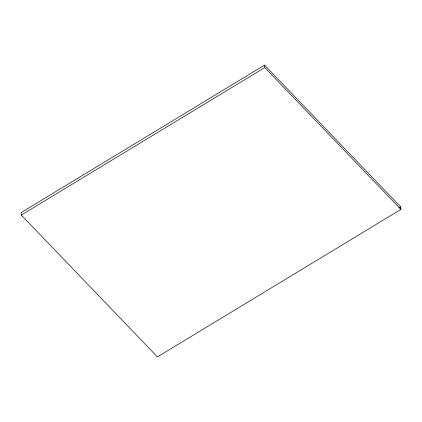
<?xml version="1.0" encoding="UTF-8"?>
<svg xmlns="http://www.w3.org/2000/svg" width="422" height="422" viewBox="0 0 422 422"><rect width="100%" height="100%" fill="white"/><g stroke="black" fill="none" stroke-linecap="round" stroke-linejoin="round"><path stroke-width="0.63" d="M264.568 65.099L21.1 212.593L21.295 215.056L157.432 356.901L400.9 209.407L400.705 206.944L264.568 65.099L264.763 67.562L400.9 209.407M21.295 215.056L264.763 67.562M399.017 207.967L400.705 206.944"/></g></svg>
